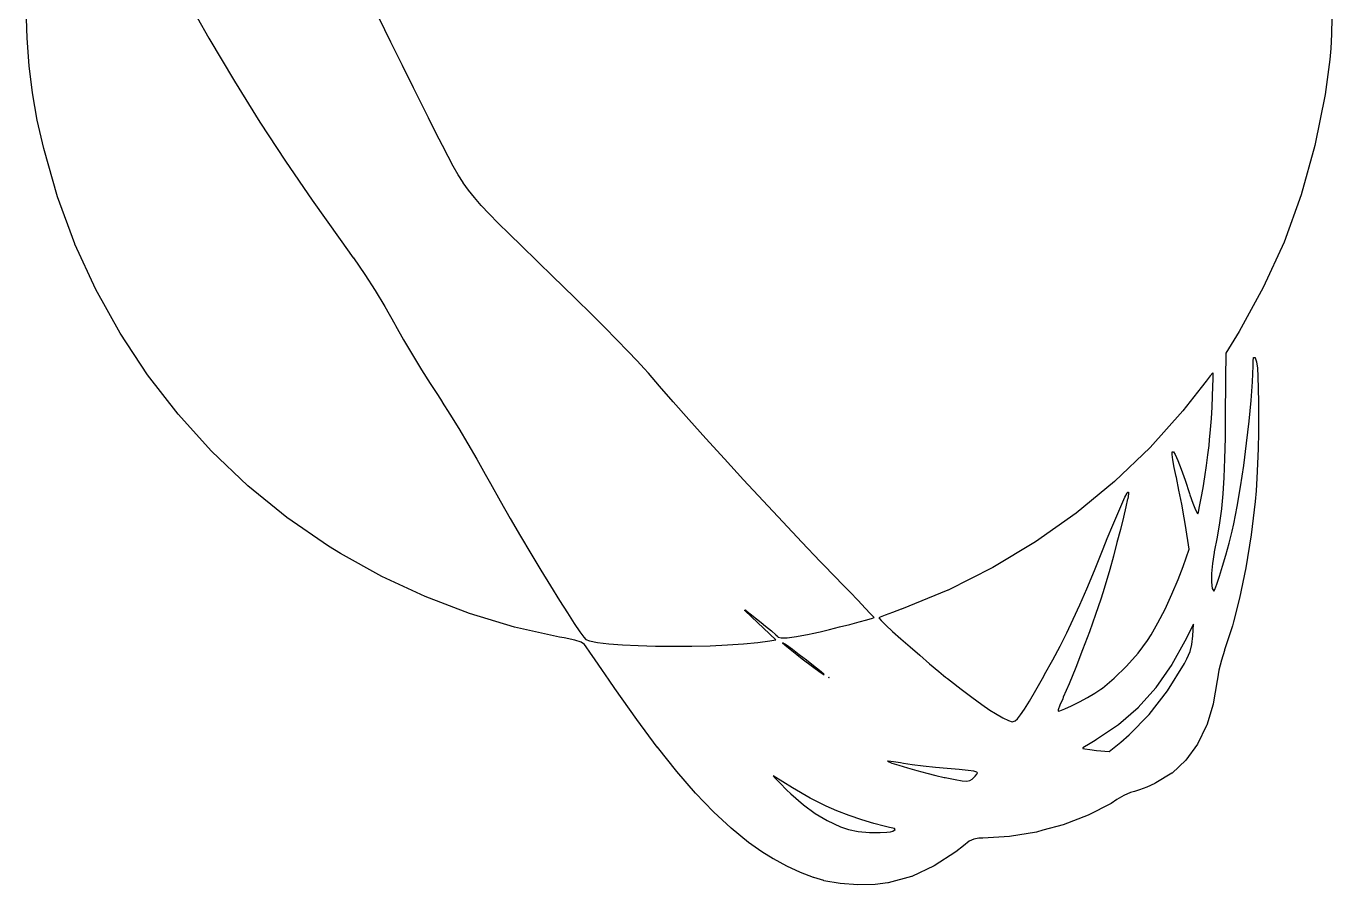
# Model space of a CAD drawing. Extents: x 43 to 190, y -73 to -53.
# Drawn here: x 118.33 to 131.49, y -73.33 to -64.68 of the extents above; entities that cross this region are included whole.
import ezdxf

# ---------------------------------------------------------------- set-up
doc = ezdxf.new("R2010")
doc.units = 0
doc.header["$MEASUREMENT"] = 0
doc.layers.add('BLACK', color=7, linetype='CONTINUOUS')

msp = doc.modelspace()

# ---------------------------------------------------------------- linework, layer by layer
at = {"layer": 'BLACK', "linetype": 'CONTINUOUS'}
for p, q in [((118.335, -64.797), (118.326, -64.4995)), ((120.049, -64.59), (120.169, -64.7981)), ((122.002, -64.838), (121.88, -64.5919)), ((131.487, -64.5953), (131.483, -64.7595)), ((118.335, -64.7972), (118.335, -64.797)), ((118.335, -64.7973), (118.335, -64.7972)), ((118.356, -65.0767), (118.335, -64.7973)), ((120.169, -64.7981), (120.428, -65.2328)), ((122.118, -65.0727), (122.002, -64.838)), ((122.002, -64.838), (122.002, -64.838)), ((122.002, -64.838), (122.002, -64.838)), ((131.483, -64.7596), (131.476, -64.9021)), ((131.483, -64.7595), (131.483, -64.7596)), ((131.483, -64.7596), (131.483, -64.7596)), ((131.467, -65.0142), (131.418, -65.3672)), ((131.476, -64.9023), (131.467, -65.0139)), ((131.467, -65.0139), (131.467, -65.0141)), ((131.467, -65.0141), (131.467, -65.0142)), ((131.476, -64.9021), (131.476, -64.9022)), ((131.476, -64.9022), (131.476, -64.9023)), ((118.356, -65.0769), (118.356, -65.0767)), ((118.356, -65.077), (118.356, -65.0769)), ((118.39, -65.3488), (118.356, -65.077)), ((122.231, -65.2987), (122.118, -65.0727)), ((122.118, -65.0727), (122.118, -65.0727)), ((122.118, -65.0727), (122.118, -65.0727)), ((120.428, -65.2328), (120.683, -65.6432)), ((118.391, -65.3489), (118.39, -65.3488)), ((118.391, -65.349), (118.391, -65.3489)), ((118.439, -65.6235), (118.391, -65.349)), ((122.296, -65.4267), (122.231, -65.2987)), ((122.231, -65.2987), (122.231, -65.2987)), ((122.231, -65.2987), (122.231, -65.2987)), ((131.418, -65.3675), (131.316, -65.8805)), ((131.418, -65.3672), (131.418, -65.3673)), ((131.418, -65.3673), (131.418, -65.3675)), ((122.383, -65.6011), (122.296, -65.4267)), ((118.439, -65.6236), (118.439, -65.6235)), ((118.439, -65.6237), (118.439, -65.6236)), ((118.503, -65.9086), (118.439, -65.6237)), ((120.683, -65.6432), (120.941, -66.0392)), ((122.457, -65.751), (122.383, -65.6011)), ((122.522, -65.8799), (122.457, -65.751)), ((122.457, -65.751), (122.457, -65.751)), ((122.457, -65.751), (122.457, -65.751)), ((118.503, -65.9087), (118.503, -65.9086)), ((118.503, -65.9088), (118.503, -65.9087)), ((118.642, -66.3975), (118.503, -65.9088)), ((122.579, -65.9912), (122.522, -65.8799)), ((122.522, -65.8799), (122.522, -65.8799)), ((122.522, -65.8799), (122.522, -65.8799)), ((131.316, -65.8809), (131.178, -66.3756)), ((131.316, -65.8805), (131.316, -65.8807)), ((131.316, -65.8807), (131.316, -65.8809)), ((120.941, -66.0392), (121.209, -66.4302)), ((122.579, -65.9913), (122.579, -65.9912)), ((122.579, -65.9912), (122.579, -65.9912)), ((122.631, -66.0884), (122.579, -65.9913)), ((122.631, -66.0885), (122.631, -66.0884)), ((122.681, -66.175), (122.631, -66.0885)), ((122.631, -66.0885), (122.631, -66.0885)), ((122.681, -66.1751), (122.681, -66.175)), ((122.681, -66.175), (122.681, -66.175)), ((122.732, -66.2543), (122.681, -66.1751)), ((122.732, -66.2544), (122.732, -66.2543)), ((122.732, -66.2545), (122.732, -66.2544)), ((122.785, -66.3299), (122.732, -66.2545)), ((122.785, -66.33), (122.785, -66.3299)), ((122.785, -66.3301), (122.785, -66.33)), ((122.845, -66.405), (122.785, -66.3301)), ((118.642, -66.3977), (118.642, -66.3975)), ((118.642, -66.3979), (118.642, -66.3977)), ((118.817, -66.8721), (118.642, -66.3979)), ((121.209, -66.4302), (121.492, -66.8261)), ((122.845, -66.4051), (122.845, -66.405)), ((122.845, -66.4052), (122.845, -66.4051)), ((122.913, -66.4832), (122.845, -66.4052)), ((131.178, -66.3759), (131.005, -66.8524)), ((131.178, -66.3756), (131.178, -66.3757)), ((131.178, -66.3757), (131.178, -66.3759)), ((122.913, -66.4833), (122.913, -66.4832)), ((122.913, -66.4834), (122.913, -66.4833)), ((122.992, -66.5679), (122.913, -66.4834)), ((122.992, -66.568), (122.992, -66.5679)), ((122.992, -66.5679), (122.992, -66.5679)), ((123.085, -66.6625), (122.992, -66.568)), ((123.194, -66.7704), (123.085, -66.6625)), ((123.085, -66.6625), (123.085, -66.6625)), ((123.085, -66.6625), (123.085, -66.6625)), ((121.492, -66.8261), (121.624, -67.0103)), ((123.322, -66.8951), (123.194, -66.7704)), ((123.194, -66.7704), (123.194, -66.7704)), ((123.194, -66.7704), (123.194, -66.7704)), ((131.005, -66.8528), (130.796, -67.3113)), ((131.005, -66.8524), (131.005, -66.8526)), ((131.005, -66.8526), (131.005, -66.8528)), ((118.817, -66.8722), (118.817, -66.8721)), ((118.817, -66.8724), (118.817, -66.8722)), ((119.028, -67.3302), (118.817, -66.8724)), ((123.472, -67.0401), (123.322, -66.8951)), ((123.322, -66.8951), (123.322, -66.8951)), ((123.322, -66.8951), (123.322, -66.8951)), ((121.624, -67.0103), (121.624, -67.0103)), ((121.624, -67.0103), (121.625, -67.0104)), ((121.625, -67.0104), (121.74, -67.1792)), ((123.646, -67.2087), (123.472, -67.0401)), ((121.74, -67.1792), (121.74, -67.1792)), ((121.74, -67.1792), (121.74, -67.1793)), ((121.74, -67.1793), (121.844, -67.3396)), ((123.646, -67.2088), (123.646, -67.2087)), ((123.727, -67.2878), (123.646, -67.2088)), ((119.028, -67.3303), (119.028, -67.3302)), ((119.028, -67.3305), (119.028, -67.3303)), ((119.273, -67.7699), (119.028, -67.3305)), ((121.844, -67.3396), (121.844, -67.3397)), ((121.844, -67.3397), (121.844, -67.3397)), ((121.844, -67.3397), (121.942, -67.5024)), ((123.874, -67.4313), (123.727, -67.2878)), ((130.796, -67.3116), (130.551, -67.7524)), ((130.796, -67.3113), (130.796, -67.3115)), ((130.796, -67.3115), (130.796, -67.3116)), ((121.942, -67.5024), (121.942, -67.5025)), ((121.942, -67.5025), (121.942, -67.5025)), ((121.942, -67.5025), (122.042, -67.6785)), ((124.017, -67.5732), (123.874, -67.4313)), ((124.154, -67.7097), (124.017, -67.5732)), ((124.017, -67.5732), (124.017, -67.5732)), ((119.273, -67.7701), (119.273, -67.7699)), ((119.273, -67.7703), (119.273, -67.7701)), ((119.55, -68.1894), (119.273, -67.7703)), ((122.042, -67.6785), (122.042, -67.6785)), ((122.042, -67.6785), (122.042, -67.6786)), ((122.042, -67.6786), (122.05, -67.6932)), ((122.05, -67.6932), (122.131, -67.8362)), ((124.28, -67.837), (124.154, -67.7097)), ((130.551, -67.7526), (130.418, -67.9719)), ((130.551, -67.7524), (130.551, -67.7525)), ((130.551, -67.7525), (130.551, -67.7526)), ((122.131, -67.8362), (122.22, -67.9883)), ((124.391, -67.9512), (124.28, -67.837)), ((122.22, -67.9883), (122.311, -68.1386)), ((124.485, -68.0486), (124.391, -67.9512)), ((124.391, -67.9512), (124.391, -67.9512)), ((130.418, -67.9719), (130.416, -68.2317)), ((130.695, -68.0497), (130.698, -68.0184)), ((130.698, -68.0176), (130.698, -68.0168)), ((130.698, -68.0168), (130.699, -68.0168)), ((130.698, -68.0184), (130.698, -68.0176)), ((130.699, -68.0154), (130.7, -68.0153)), ((130.699, -68.016), (130.699, -68.0154)), ((130.699, -68.0167), (130.699, -68.016)), ((130.699, -68.0168), (130.699, -68.0167)), ((130.7, -68.0148), (130.701, -68.0143)), ((130.7, -68.0153), (130.7, -68.0148)), ((130.7, -68.0153), (130.7, -68.0153)), ((130.701, -68.0143), (130.702, -68.0141)), ((130.701, -68.0143), (130.701, -68.0143)), ((130.701, -68.0143), (130.701, -68.0143)), ((130.702, -68.0141), (130.703, -68.0139)), ((130.703, -68.0139), (130.703, -68.0139)), ((130.703, -68.0139), (130.703, -68.0139)), ((130.703, -68.0139), (130.703, -68.0139)), ((130.703, -68.0139), (130.704, -68.014)), ((130.704, -68.014), (130.71, -68.0155)), ((130.71, -68.0155), (130.711, -68.0158)), ((130.711, -68.0158), (130.712, -68.016)), ((130.712, -68.016), (130.712, -68.0162)), ((130.712, -68.0162), (130.712, -68.0162)), ((130.712, -68.0162), (130.713, -68.0167)), ((130.713, -68.0167), (130.713, -68.0172)), ((130.713, -68.0172), (130.713, -68.0173)), ((130.713, -68.0173), (130.713, -68.0174)), ((130.713, -68.0174), (130.714, -68.0181)), ((130.714, -68.0181), (130.714, -68.0187)), ((130.714, -68.0187), (130.725, -68.049)), ((122.311, -68.1386), (122.397, -68.2758)), ((124.556, -68.1253), (124.485, -68.0486)), ((124.485, -68.0486), (124.485, -68.0486)), ((124.598, -68.1724), (124.556, -68.1253)), ((124.711, -68.3054), (124.598, -68.1724)), ((130.288, -68.1702), (130.261, -68.2009)), ((130.29, -68.1802), (130.288, -68.1702)), ((130.687, -68.2598), (130.694, -68.1007)), ((130.694, -68.1007), (130.695, -68.05)), ((130.695, -68.0498), (130.695, -68.0497)), ((130.695, -68.05), (130.695, -68.0498)), ((130.725, -68.049), (130.725, -68.0492)), ((130.725, -68.0492), (130.725, -68.0495)), ((130.725, -68.0495), (130.728, -68.0606)), ((130.728, -68.0606), (130.728, -68.061)), ((130.728, -68.061), (130.728, -68.0612)), ((130.728, -68.0612), (130.736, -68.12)), ((130.736, -68.12), (130.736, -68.1202)), ((130.736, -68.1202), (130.736, -68.1203)), ((130.736, -68.1203), (130.741, -68.2111)), ((119.55, -68.1895), (119.55, -68.1894)), ((119.55, -68.1897), (119.55, -68.1895)), ((119.858, -68.5867), (119.55, -68.1897)), ((122.397, -68.2758), (122.471, -68.3888)), ((124.711, -68.3055), (124.711, -68.3054)), ((124.848, -68.4628), (124.711, -68.3055)), ((124.711, -68.3055), (124.711, -68.3055)), ((130.22, -68.253), (130.169, -68.3194)), ((130.261, -68.2009), (130.22, -68.253)), ((130.288, -68.3093), (130.29, -68.2316)), ((130.29, -68.2316), (130.29, -68.1802)), ((130.416, -68.2317), (130.413, -68.6221)), ((130.416, -68.2317), (130.416, -68.2317)), ((130.673, -68.4488), (130.687, -68.2598)), ((130.741, -68.2111), (130.741, -68.2111)), ((130.741, -68.2111), (130.741, -68.2112)), ((130.741, -68.2112), (130.745, -68.3278)), ((122.471, -68.3888), (122.471, -68.3888)), ((122.471, -68.3888), (122.521, -68.4638)), ((130.169, -68.3194), (129.986, -68.5525)), ((130.169, -68.3194), (130.169, -68.3194)), ((130.169, -68.3194), (130.169, -68.3194)), ((130.279, -68.5153), (130.284, -68.4063)), ((130.284, -68.4063), (130.288, -68.3093)), ((130.745, -68.3278), (130.745, -68.3279)), ((130.745, -68.3279), (130.745, -68.3279)), ((130.745, -68.3279), (130.747, -68.4644)), ((122.521, -68.4638), (122.521, -68.4639)), ((122.521, -68.4639), (122.521, -68.4639)), ((122.521, -68.4639), (122.598, -68.5872)), ((125.005, -68.64), (124.848, -68.4628)), ((124.848, -68.4628), (124.848, -68.4628)), ((124.848, -68.4628), (124.848, -68.4628)), ((129.986, -68.5527), (129.657, -68.921)), ((129.986, -68.5525), (129.986, -68.5526)), ((129.986, -68.5526), (129.986, -68.5527)), ((130.272, -68.6296), (130.279, -68.5153)), ((130.279, -68.5153), (130.279, -68.5153)), ((130.653, -68.6585), (130.673, -68.4488)), ((130.747, -68.4644), (130.747, -68.4644)), ((130.747, -68.4644), (130.747, -68.4645)), ((130.747, -68.4645), (130.748, -68.6147)), ((119.858, -68.5868), (119.858, -68.5867)), ((119.858, -68.587), (119.858, -68.5868)), ((120.196, -68.9598), (119.858, -68.587)), ((122.598, -68.5872), (122.598, -68.5873)), ((122.598, -68.5873), (122.598, -68.5873)), ((122.598, -68.5873), (122.686, -68.7304)), ((125.178, -68.8327), (125.005, -68.64)), ((125.005, -68.64), (125.005, -68.64)), ((125.005, -68.64), (125.005, -68.64)), ((130.264, -68.7421), (130.272, -68.6296)), ((130.413, -68.6221), (130.41, -68.824)), ((130.413, -68.6221), (130.413, -68.6221)), ((130.413, -68.6221), (130.413, -68.6221)), ((130.628, -68.8794), (130.653, -68.6585)), ((130.748, -68.6147), (130.746, -68.7726)), ((130.748, -68.6147), (130.748, -68.6147)), ((130.748, -68.6147), (130.748, -68.6147)), ((122.686, -68.7304), (122.686, -68.7305)), ((122.686, -68.7305), (122.686, -68.7305)), ((122.686, -68.7305), (122.778, -68.8847)), ((130.255, -68.8458), (130.264, -68.7421)), ((130.264, -68.7421), (130.264, -68.7421)), ((130.41, -68.8241), (130.406, -69.0372)), ((130.41, -68.824), (130.41, -68.824)), ((130.41, -68.824), (130.41, -68.8241)), ((130.746, -68.7727), (130.743, -68.9321)), ((130.746, -68.7726), (130.746, -68.7726)), ((130.746, -68.7726), (130.746, -68.7727)), ((120.196, -68.9599), (120.196, -68.9598)), ((120.196, -68.9601), (120.196, -68.9599)), ((120.562, -69.3069), (120.196, -68.9601)), ((122.778, -68.8847), (122.778, -68.8847)), ((122.778, -68.8847), (122.778, -68.8847)), ((122.778, -68.8847), (122.868, -69.0411)), ((125.364, -69.0366), (125.178, -68.8327)), ((125.178, -68.8327), (125.178, -68.8327)), ((125.178, -68.8327), (125.178, -68.8327)), ((129.656, -68.9213), (129.297, -69.2652)), ((129.657, -68.921), (129.656, -68.9211)), ((129.656, -68.9211), (129.656, -68.9213)), ((130.238, -68.9961), (130.25, -68.9022)), ((130.25, -68.9022), (130.255, -68.8458)), ((130.598, -69.1025), (130.628, -68.8794)), ((130.743, -68.9322), (130.738, -69.0871)), ((130.743, -68.9321), (130.743, -68.9321)), ((130.743, -68.9321), (130.743, -68.9322)), ((122.868, -69.0411), (122.868, -69.0411)), ((122.868, -69.0411), (122.868, -69.0412)), ((122.868, -69.0412), (122.953, -69.1909)), ((125.557, -69.2472), (125.364, -69.0366)), ((125.364, -69.0366), (125.364, -69.0366)), ((125.364, -69.0366), (125.364, -69.0366)), ((129.876, -68.9703), (129.877, -68.9697)), ((129.877, -68.992), (129.876, -68.9703)), ((129.877, -68.9673), (129.878, -68.967)), ((129.877, -68.9676), (129.877, -68.9673)), ((129.877, -68.9681), (129.877, -68.9676)), ((129.877, -68.9686), (129.877, -68.9681)), ((129.877, -68.9689), (129.877, -68.9686)), ((129.877, -68.9692), (129.877, -68.9689)), ((129.877, -68.9697), (129.877, -68.9692)), ((129.877, -68.9923), (129.877, -68.992)), ((129.877, -68.9926), (129.877, -68.9923)), ((129.885, -69.0457), (129.877, -68.9926)), ((129.878, -68.9663), (129.879, -68.9661)), ((129.878, -68.9667), (129.878, -68.9663)), ((129.878, -68.967), (129.878, -68.9667)), ((129.879, -68.9657), (129.88, -68.9654)), ((129.879, -68.9659), (129.879, -68.9657)), ((129.879, -68.9661), (129.879, -68.9659)), ((129.88, -68.9654), (129.88, -68.9652)), ((129.88, -68.9652), (129.881, -68.9652)), ((129.88, -68.9654), (129.88, -68.9654)), ((129.881, -68.9652), (129.881, -68.9651)), ((129.881, -68.9651), (129.885, -68.9652)), ((129.885, -68.9652), (129.886, -68.9653)), ((129.885, -69.0458), (129.885, -69.0457)), ((129.885, -69.0457), (129.885, -69.0457)), ((129.899, -69.1226), (129.885, -69.0458)), ((129.886, -68.9653), (129.887, -68.9654)), ((129.887, -68.9654), (129.887, -68.9654)), ((129.887, -68.9654), (129.887, -68.9655)), ((129.887, -68.9655), (129.888, -68.9658)), ((129.888, -68.9658), (129.888, -68.9661)), ((129.888, -68.9661), (129.888, -68.9663)), ((129.888, -68.9663), (129.888, -68.9664)), ((129.888, -68.9664), (129.889, -68.9669)), ((129.889, -68.9669), (129.889, -68.9674)), ((129.889, -68.9674), (129.906, -68.9926)), ((129.906, -68.9926), (129.906, -68.993)), ((129.906, -68.993), (129.907, -68.9933)), ((129.907, -68.9933), (129.933, -69.0517)), ((129.933, -69.0517), (129.933, -69.0518)), ((129.933, -69.0518), (129.933, -69.0519)), ((129.933, -69.0519), (129.967, -69.1394)), ((130.224, -69.104), (130.238, -68.9961)), ((130.406, -69.0372), (130.398, -69.2227)), ((130.406, -69.0372), (130.406, -69.0372)), ((130.406, -69.0372), (130.406, -69.0372)), ((130.738, -69.0872), (130.732, -69.2316)), ((130.738, -69.0871), (130.738, -69.0872)), ((130.738, -69.0872), (130.738, -69.0872)), ((122.953, -69.1909), (122.953, -69.191)), ((122.953, -69.191), (122.953, -69.191)), ((122.953, -69.191), (123.006, -69.2864)), ((129.918, -69.2152), (129.899, -69.1226)), ((129.899, -69.1226), (129.899, -69.1226)), ((129.899, -69.1226), (129.899, -69.1226)), ((129.918, -69.2153), (129.918, -69.2152)), ((129.92, -69.2242), (129.918, -69.2153)), ((129.918, -69.2153), (129.918, -69.2153)), ((129.945, -69.3505), (129.92, -69.2242)), ((129.967, -69.1394), (129.967, -69.1395)), ((129.967, -69.1395), (129.967, -69.1396)), ((129.967, -69.1396), (130.007, -69.2525)), ((130.188, -69.3296), (130.206, -69.2178)), ((130.206, -69.2178), (130.224, -69.104)), ((130.398, -69.2228), (130.387, -69.3875)), ((130.398, -69.2227), (130.398, -69.2228)), ((130.398, -69.2228), (130.398, -69.2228)), ((130.566, -69.3183), (130.598, -69.1025)), ((120.562, -69.307), (120.562, -69.3069)), ((120.562, -69.3071), (120.562, -69.307)), ((120.955, -69.6259), (120.562, -69.3071)), ((123.006, -69.2864), (123.104, -69.4597)), ((125.557, -69.2473), (125.557, -69.2472)), ((125.557, -69.2472), (125.557, -69.2472)), ((125.754, -69.4603), (125.557, -69.2473)), ((129.297, -69.2654), (128.911, -69.583)), ((129.297, -69.2652), (129.297, -69.2653)), ((129.297, -69.2653), (129.297, -69.2654)), ((129.973, -69.4935), (129.945, -69.3505)), ((129.945, -69.3505), (129.945, -69.3505)), ((130.007, -69.2525), (130.007, -69.2526)), ((130.007, -69.2526), (130.007, -69.2526)), ((130.007, -69.2526), (130.052, -69.3871)), ((130.17, -69.4316), (130.188, -69.3296)), ((130.532, -69.5176), (130.566, -69.3183)), ((130.732, -69.2317), (130.725, -69.3594)), ((130.732, -69.2316), (130.732, -69.2316)), ((130.732, -69.2316), (130.732, -69.2317)), ((123.104, -69.4597), (123.104, -69.4597)), ((123.104, -69.4597), (123.206, -69.6371)), ((125.952, -69.6715), (125.754, -69.4603)), ((125.754, -69.4603), (125.754, -69.4603)), ((125.754, -69.4603), (125.754, -69.4603)), ((129.37, -69.4925), (129.401, -69.4222)), ((129.401, -69.422), (129.422, -69.381)), ((129.401, -69.4221), (129.401, -69.422)), ((129.401, -69.4222), (129.401, -69.4221)), ((129.428, -69.4396), (129.411, -69.5208)), ((129.422, -69.3804), (129.423, -69.3798)), ((129.422, -69.381), (129.422, -69.3804)), ((129.423, -69.3798), (129.43, -69.3721)), ((129.429, -69.4394), (129.428, -69.4395)), ((129.428, -69.4395), (129.428, -69.4396)), ((129.438, -69.3878), (129.429, -69.4394)), ((129.43, -69.3721), (129.431, -69.3715)), ((129.43, -69.3721), (129.43, -69.3721)), ((129.43, -69.3721), (129.43, -69.3721)), ((129.431, -69.3711), (129.432, -69.3708)), ((129.431, -69.3715), (129.431, -69.3711)), ((129.431, -69.3711), (129.431, -69.3711)), ((129.431, -69.3711), (129.431, -69.3711)), ((129.432, -69.3708), (129.433, -69.3706)), ((129.433, -69.3706), (129.433, -69.3706)), ((129.433, -69.3706), (129.433, -69.3706)), ((129.433, -69.3706), (129.434, -69.3706)), ((129.434, -69.3706), (129.435, -69.3707)), ((129.435, -69.3707), (129.435, -69.3707)), ((129.435, -69.3707), (129.435, -69.3707)), ((129.435, -69.3707), (129.435, -69.371)), ((129.435, -69.371), (129.436, -69.3714)), ((129.436, -69.3714), (129.436, -69.3714)), ((129.436, -69.3714), (129.436, -69.3714)), ((129.436, -69.3714), (129.437, -69.372)), ((129.437, -69.372), (129.438, -69.3726)), ((129.438, -69.3726), (129.438, -69.3726)), ((129.438, -69.3726), (129.438, -69.3726)), ((129.438, -69.3726), (129.438, -69.3734)), ((129.438, -69.3734), (129.438, -69.3741)), ((129.438, -69.3741), (129.438, -69.3742)), ((129.438, -69.3742), (129.438, -69.3742)), ((129.438, -69.3742), (129.438, -69.375)), ((129.438, -69.375), (129.438, -69.3759)), ((129.438, -69.3759), (129.438, -69.3759)), ((129.438, -69.3759), (129.438, -69.3759)), ((129.438, -69.3759), (129.438, -69.3873)), ((129.438, -69.3873), (129.438, -69.3876)), ((129.438, -69.3876), (129.438, -69.3878)), ((130.052, -69.3871), (130.052, -69.3871)), ((130.052, -69.3871), (130.052, -69.3871)), ((130.052, -69.3871), (130.056, -69.3982)), ((130.056, -69.3982), (130.086, -69.4833)), ((130.086, -69.4833), (130.112, -69.5489)), ((130.154, -69.5159), (130.17, -69.4316)), ((130.387, -69.3876), (130.373, -69.5382)), ((130.387, -69.3875), (130.387, -69.3875)), ((130.387, -69.3875), (130.387, -69.3876)), ((130.715, -69.4647), (130.673, -69.801)), ((130.725, -69.3595), (130.715, -69.4645)), ((130.715, -69.4645), (130.715, -69.4646)), ((130.715, -69.4646), (130.715, -69.4647)), ((130.725, -69.3594), (130.725, -69.3594)), ((130.725, -69.3594), (130.725, -69.3595)), ((128.911, -69.5832), (128.501, -69.8724)), ((128.911, -69.583), (128.911, -69.5831)), ((128.911, -69.5831), (128.911, -69.5832)), ((129.279, -69.7053), (129.328, -69.5883)), ((129.328, -69.5882), (129.369, -69.4925)), ((129.328, -69.5883), (129.328, -69.5882)), ((129.328, -69.5882), (129.328, -69.5882)), ((129.369, -69.4925), (129.369, -69.4925)), ((129.369, -69.4925), (129.37, -69.4925)), ((129.411, -69.5208), (129.386, -69.6252)), ((129.411, -69.5208), (129.411, -69.5208)), ((129.411, -69.5208), (129.411, -69.5208)), ((129.997, -69.632), (129.973, -69.4935)), ((130.112, -69.5489), (130.131, -69.5878)), ((130.131, -69.5878), (130.135, -69.591)), ((130.135, -69.591), (130.141, -69.5744)), ((130.141, -69.5744), (130.154, -69.5159)), ((130.373, -69.5384), (130.354, -69.6818)), ((130.373, -69.5382), (130.373, -69.5383)), ((130.373, -69.5383), (130.373, -69.5384)), ((130.498, -69.6911), (130.532, -69.5176)), ((120.955, -69.626), (120.955, -69.6259)), ((120.955, -69.6261), (120.955, -69.626)), ((121.373, -69.9151), (120.955, -69.6261)), ((123.206, -69.6371), (123.206, -69.6371)), ((123.206, -69.6371), (123.31, -69.8151)), ((126.145, -69.8763), (125.952, -69.6715)), ((125.952, -69.6715), (125.952, -69.6715)), ((125.952, -69.6715), (125.952, -69.6715)), ((129.223, -69.8399), (129.279, -69.7054)), ((129.279, -69.7054), (129.279, -69.7053)), ((129.279, -69.7053), (129.279, -69.7053)), ((129.355, -69.7467), (129.321, -69.8787)), ((129.386, -69.6253), (129.355, -69.7467)), ((129.355, -69.7467), (129.355, -69.7467)), ((129.355, -69.7467), (129.355, -69.7467)), ((129.386, -69.6252), (129.386, -69.6253)), ((129.386, -69.6253), (129.386, -69.6253)), ((130.01, -69.7078), (129.997, -69.632)), ((130.049, -69.9457), (130.01, -69.7078)), ((130.01, -69.7078), (130.01, -69.7078)), ((130.354, -69.682), (130.331, -69.825)), ((130.354, -69.6818), (130.354, -69.6819)), ((130.354, -69.6819), (130.354, -69.682)), ((130.481, -69.7639), (130.498, -69.6911)), ((123.31, -69.8151), (123.31, -69.8151)), ((123.31, -69.8151), (123.414, -69.9901)), ((126.33, -70.0704), (126.145, -69.8763)), ((126.145, -69.8763), (126.145, -69.8763)), ((126.145, -69.8763), (126.145, -69.8763)), ((128.5, -69.8726), (128.069, -70.1315)), ((128.501, -69.8725), (128.5, -69.8726)), ((128.501, -69.8724), (128.501, -69.8725)), ((129.181, -69.9433), (129.223, -69.8399)), ((129.223, -69.8399), (129.223, -69.8399)), ((129.223, -69.8399), (129.223, -69.8399)), ((129.321, -69.8788), (129.285, -70.0152)), ((129.321, -69.8787), (129.321, -69.8788)), ((129.321, -69.8788), (129.321, -69.8788)), ((130.331, -69.8252), (130.302, -69.9746)), ((130.331, -69.825), (130.331, -69.8251)), ((130.331, -69.8251), (130.331, -69.8252)), ((130.451, -69.8859), (130.481, -69.7639)), ((130.673, -69.8012), (130.619, -70.1336)), ((130.673, -69.801), (130.673, -69.8011)), ((130.673, -69.8011), (130.673, -69.8012)), ((121.373, -69.9152), (121.373, -69.9151)), ((121.373, -69.9151), (121.373, -69.9151)), ((121.495, -69.9908), (121.373, -69.9152)), ((121.495, -69.9909), (121.495, -69.9908)), ((121.495, -69.9908), (121.495, -69.9908)), ((121.911, -70.2219), (121.495, -69.9909)), ((123.414, -69.9901), (123.414, -69.9901)), ((123.414, -69.9901), (123.515, -70.1585)), ((129.093, -70.1596), (129.181, -69.9433)), ((129.285, -70.0152), (129.248, -70.1497)), ((129.285, -70.0152), (129.285, -70.0152)), ((129.285, -70.0152), (129.285, -70.0152)), ((129.989, -70.1194), (130.049, -69.9457)), ((130.301, -69.9789), (130.283, -70.0899)), ((130.302, -69.9746), (130.301, -69.9789)), ((130.302, -69.9746), (130.302, -69.9746)), ((130.302, -69.9746), (130.302, -69.9746)), ((130.386, -70.1189), (130.418, -70.0063)), ((130.418, -70.0063), (130.451, -69.8859)), ((126.503, -70.2495), (126.33, -70.0704)), ((126.33, -70.0704), (126.33, -70.0704)), ((126.33, -70.0704), (126.33, -70.0704)), ((128.068, -70.1316), (127.618, -70.3581)), ((128.069, -70.1315), (128.068, -70.1315)), ((128.068, -70.1315), (128.068, -70.1316)), ((129.938, -70.2533), (129.989, -70.1194)), ((130.283, -70.0899), (130.273, -70.1927)), ((130.355, -70.218), (130.386, -70.1189)), ((130.619, -70.1338), (130.556, -70.4406)), ((130.619, -70.1336), (130.619, -70.1337)), ((130.619, -70.1337), (130.619, -70.1338)), ((121.912, -70.222), (121.911, -70.2219)), ((121.911, -70.2219), (121.911, -70.2219)), ((122.347, -70.4241), (121.912, -70.222)), ((123.515, -70.1585), (123.515, -70.1585)), ((123.515, -70.1585), (123.611, -70.3169)), ((126.531, -70.2785), (126.503, -70.2495)), ((126.503, -70.2495), (126.503, -70.2495)), ((126.503, -70.2495), (126.503, -70.2495)), ((126.627, -70.3768), (126.531, -70.2785)), ((126.531, -70.2785), (126.531, -70.2785)), ((129.016, -70.3453), (129.093, -70.1596)), ((129.212, -70.276), (129.178, -70.3876)), ((129.248, -70.1497), (129.212, -70.2759)), ((129.212, -70.2759), (129.212, -70.2759)), ((129.212, -70.2759), (129.212, -70.276)), ((129.248, -70.1497), (129.248, -70.1497)), ((129.248, -70.1497), (129.248, -70.1497)), ((129.875, -70.4003), (129.938, -70.2533)), ((130.273, -70.1927), (130.273, -70.2794)), ((130.273, -70.2794), (130.282, -70.3419)), ((130.328, -70.2974), (130.355, -70.218)), ((123.611, -70.3169), (123.611, -70.3169)), ((123.611, -70.3169), (123.701, -70.4618)), ((126.713, -70.4651), (126.627, -70.3768)), ((126.627, -70.3768), (126.627, -70.3768)), ((127.617, -70.3583), (127.15, -70.5505)), ((127.618, -70.3581), (127.617, -70.3582)), ((127.617, -70.3582), (127.617, -70.3583)), ((128.946, -70.5074), (129.016, -70.3453)), ((129.178, -70.3877), (129.159, -70.4487)), ((129.178, -70.3876), (129.178, -70.3877)), ((129.178, -70.3877), (129.178, -70.3877)), ((129.805, -70.5491), (129.875, -70.4003)), ((130.282, -70.3419), (130.297, -70.3678)), ((130.297, -70.3678), (130.307, -70.3511)), ((130.307, -70.3511), (130.328, -70.2974)), ((122.347, -70.4242), (122.347, -70.4241)), ((122.347, -70.4241), (122.347, -70.4241)), ((122.795, -70.5948), (122.347, -70.4242)), ((123.701, -70.4618), (123.781, -70.5893)), ((126.784, -70.5395), (126.713, -70.4651)), ((126.713, -70.4651), (126.713, -70.4651)), ((126.838, -70.5962), (126.784, -70.5395)), ((128.88, -70.6529), (128.946, -70.5074)), ((129.159, -70.4487), (129.106, -70.6041)), ((129.159, -70.4487), (129.159, -70.4487)), ((129.159, -70.4487), (129.159, -70.4487)), ((130.556, -70.4408), (130.494, -70.6782)), ((130.556, -70.4406), (130.556, -70.4407)), ((130.556, -70.4407), (130.556, -70.4408)), ((122.795, -70.5949), (122.795, -70.5948)), ((122.795, -70.5948), (122.795, -70.5948)), ((123.249, -70.7316), (122.795, -70.5949)), ((123.781, -70.5893), (123.781, -70.5893)), ((123.781, -70.5893), (123.851, -70.6963)), ((125.57, -70.5622), (125.571, -70.5616)), ((125.57, -70.5624), (125.57, -70.5622)), ((125.57, -70.5626), (125.57, -70.5624)), ((125.57, -70.5633), (125.57, -70.5626)), ((125.57, -70.564), (125.57, -70.5633)), ((125.57, -70.5642), (125.57, -70.564)), ((125.57, -70.5644), (125.57, -70.5642)), ((125.571, -70.565), (125.57, -70.5644)), ((125.571, -70.5601), (125.572, -70.5596)), ((125.571, -70.5606), (125.571, -70.5601)), ((125.571, -70.5608), (125.571, -70.5606)), ((125.571, -70.561), (125.571, -70.5608)), ((125.571, -70.5616), (125.571, -70.561)), ((125.571, -70.5656), (125.571, -70.565)), ((125.571, -70.5658), (125.571, -70.5656)), ((125.571, -70.566), (125.571, -70.5658)), ((125.571, -70.5665), (125.571, -70.566)), ((125.572, -70.567), (125.571, -70.5665)), ((125.572, -70.5594), (125.573, -70.5591)), ((125.572, -70.5595), (125.572, -70.5594)), ((125.572, -70.5596), (125.572, -70.5595)), ((125.881, -70.8587), (125.572, -70.567)), ((125.573, -70.5591), (125.573, -70.5587)), ((125.573, -70.5587), (125.574, -70.5587)), ((125.574, -70.5585), (125.575, -70.5584)), ((125.574, -70.5586), (125.574, -70.5585)), ((125.574, -70.5587), (125.574, -70.5586)), ((125.575, -70.5584), (125.575, -70.5584)), ((125.575, -70.5584), (125.575, -70.5584)), ((125.575, -70.5584), (125.576, -70.5585)), ((125.576, -70.5585), (125.577, -70.5587)), ((125.577, -70.5587), (125.577, -70.5587)), ((125.577, -70.5587), (125.577, -70.5588)), ((125.577, -70.5588), (125.578, -70.5592)), ((125.578, -70.5592), (125.578, -70.5595)), ((125.578, -70.5595), (125.735, -70.6849)), ((126.722, -70.6793), (126.801, -70.658)), ((126.801, -70.658), (126.856, -70.642)), ((126.871, -70.6312), (126.838, -70.5962)), ((126.856, -70.642), (126.874, -70.6356)), ((126.874, -70.6356), (126.871, -70.6312)), ((126.934, -70.6321), (126.919, -70.6388)), ((126.919, -70.6388), (126.944, -70.6655)), ((126.984, -70.6125), (126.934, -70.6321)), ((126.944, -70.6655), (126.992, -70.7125)), ((127.057, -70.5849), (126.984, -70.6125)), ((127.146, -70.5522), (127.057, -70.5849)), ((127.057, -70.5849), (127.057, -70.5849)), ((127.15, -70.5505), (127.146, -70.5522)), ((127.146, -70.5522), (127.146, -70.5522)), ((127.15, -70.5505), (127.15, -70.5505)), ((127.15, -70.5505), (127.15, -70.5505)), ((128.815, -70.7888), (128.88, -70.6529)), ((129.106, -70.6042), (129.044, -70.7787)), ((129.106, -70.6041), (129.106, -70.6041)), ((129.106, -70.6041), (129.106, -70.6042)), ((129.734, -70.6888), (129.805, -70.5491)), ((123.249, -70.7317), (123.249, -70.7316)), ((123.249, -70.7316), (123.249, -70.7316)), ((123.702, -70.8318), (123.249, -70.7317)), ((123.851, -70.6963), (123.907, -70.7789)), ((123.907, -70.7789), (123.947, -70.8335)), ((125.735, -70.6849), (125.735, -70.6849)), ((125.735, -70.6849), (125.735, -70.6849)), ((125.735, -70.6849), (125.779, -70.7204)), ((125.779, -70.7204), (125.779, -70.7204)), ((125.779, -70.7204), (125.779, -70.7205)), ((125.779, -70.7205), (125.839, -70.7705)), ((125.839, -70.7705), (125.839, -70.7705)), ((125.839, -70.7705), (125.839, -70.7705)), ((125.839, -70.7705), (125.882, -70.8081)), ((126.09, -70.8263), (126.219, -70.802)), ((126.219, -70.802), (126.249, -70.7956)), ((126.249, -70.7956), (126.328, -70.7777)), ((126.328, -70.7777), (126.422, -70.7551)), ((126.422, -70.7551), (126.524, -70.7299)), ((126.422, -70.7551), (126.422, -70.7551)), ((126.524, -70.7299), (126.627, -70.7039)), ((126.524, -70.7299), (126.524, -70.7299)), ((126.627, -70.7039), (126.722, -70.6793)), ((126.722, -70.6793), (126.722, -70.6793)), ((126.992, -70.7125), (127.06, -70.775)), ((127.06, -70.775), (127.143, -70.8492)), ((128.747, -70.9221), (128.815, -70.7888)), ((129.044, -70.7788), (128.975, -70.961)), ((129.044, -70.7787), (129.044, -70.7788)), ((129.044, -70.7788), (129.044, -70.7788)), ((129.667, -70.8082), (129.734, -70.6888)), ((130.092, -70.7005), (130.004, -70.8741)), ((130.085, -70.8199), (130.092, -70.7005)), ((130.484, -70.7176), (130.406, -70.9591)), ((130.494, -70.6782), (130.484, -70.7173)), ((130.484, -70.7173), (130.484, -70.7174)), ((130.484, -70.7174), (130.484, -70.7176)), ((123.702, -70.8319), (123.702, -70.8318)), ((123.75, -70.8403), (123.702, -70.8319)), ((123.702, -70.8319), (123.702, -70.8319)), ((123.855, -70.8617), (123.75, -70.8403)), ((123.922, -70.8835), (123.855, -70.8617)), ((123.953, -70.9055), (123.922, -70.8835)), ((123.947, -70.8335), (123.969, -70.8561)), ((123.971, -70.9307), (123.953, -70.9055)), ((123.969, -70.8561), (124.003, -70.8686)), ((124.009, -70.9847), (123.971, -70.9307)), ((123.971, -70.9307), (123.971, -70.9307)), ((124.003, -70.8686), (124.085, -70.8853)), ((124.085, -70.8853), (124.199, -70.8991)), ((124.199, -70.8991), (124.337, -70.91)), ((124.337, -70.91), (124.496, -70.918)), ((124.496, -70.918), (124.669, -70.9229)), ((124.669, -70.9229), (124.851, -70.9247)), ((124.851, -70.9247), (125.036, -70.9234)), ((125.036, -70.9234), (125.22, -70.919)), ((125.22, -70.919), (125.395, -70.9114)), ((125.395, -70.9114), (125.558, -70.9006)), ((125.558, -70.9006), (125.702, -70.8865)), ((125.702, -70.8865), (125.823, -70.8691)), ((125.823, -70.8691), (125.881, -70.8587)), ((125.882, -70.8081), (125.882, -70.8082)), ((125.882, -70.8082), (125.882, -70.8083)), ((125.882, -70.8083), (125.902, -70.8272)), ((125.902, -70.8272), (125.902, -70.8273)), ((125.902, -70.8273), (125.902, -70.8274)), ((125.902, -70.8274), (125.906, -70.8316)), ((125.906, -70.8316), (125.936, -70.8405)), ((125.936, -70.8405), (125.997, -70.839)), ((125.99, -70.9148), (125.951, -70.889)), ((125.951, -70.889), (125.973, -70.9101)), ((125.973, -70.9101), (126.026, -70.9545)), ((126.049, -70.9576), (125.99, -70.9148)), ((125.997, -70.839), (126.09, -70.8263)), ((127.143, -70.8492), (127.236, -70.9308)), ((127.236, -70.9308), (127.236, -70.9308)), ((127.236, -70.9308), (127.333, -71.0157)), ((128.674, -71.0597), (128.747, -70.9221)), ((129.534, -70.9936), (129.629, -70.8673)), ((129.629, -70.8673), (129.667, -70.8082)), ((130.004, -70.8743), (129.873, -71.1074)), ((130.004, -70.8741), (130.004, -70.8742)), ((130.004, -70.8742), (130.004, -70.8743)), ((130.059, -70.9776), (130.076, -70.9067)), ((130.076, -70.9067), (130.085, -70.8199)), ((124.062, -71.0618), (124.009, -70.9847)), ((124.128, -71.1571), (124.062, -71.0618)), ((124.062, -71.0618), (124.062, -71.0618)), ((126.026, -70.9545), (126.093, -71.0081)), ((126.119, -71.0097), (126.049, -70.9576)), ((126.093, -71.0081), (126.147, -71.0494)), ((126.192, -71.0658), (126.119, -71.0097)), ((126.119, -71.0097), (126.119, -71.0097)), ((126.147, -71.0494), (126.147, -71.0494)), ((126.147, -71.0494), (126.253, -71.1293)), ((126.262, -71.1205), (126.192, -71.0658)), ((126.192, -71.0658), (126.192, -71.0658)), ((127.333, -71.0157), (127.333, -71.0157)), ((127.333, -71.0157), (127.432, -71.1)), ((128.592, -71.2089), (128.674, -71.0597)), ((128.975, -70.9611), (128.906, -71.1394)), ((128.975, -70.961), (128.975, -70.961)), ((128.975, -70.961), (128.975, -70.9611)), ((129.418, -71.1237), (129.534, -70.9936)), ((130.001, -71.0985), (130.026, -71.0519)), ((130.026, -71.0519), (130.059, -70.9776)), ((130.373, -71.0645), (130.348, -71.1663)), ((130.403, -70.9673), (130.373, -71.0645)), ((130.406, -70.9593), (130.403, -70.9673)), ((130.406, -70.9591), (130.406, -70.9592)), ((130.406, -70.9592), (130.406, -70.9593)), ((124.202, -71.2656), (124.128, -71.1571)), ((126.253, -71.1293), (126.329, -71.184)), ((126.322, -71.1687), (126.262, -71.1205)), ((126.365, -71.2048), (126.322, -71.1687)), ((126.329, -71.184), (126.37, -71.2107)), ((127.432, -71.1), (127.527, -71.1795)), ((127.527, -71.1795), (127.527, -71.1795)), ((127.527, -71.1795), (127.573, -71.2174)), ((128.906, -71.1395), (128.839, -71.3025)), ((128.906, -71.1394), (128.906, -71.1395)), ((128.906, -71.1395), (128.906, -71.1395)), ((129.294, -71.2451), (129.418, -71.1237)), ((129.873, -71.1078), (129.711, -71.3411)), ((129.83, -71.374), (130.001, -71.0985)), ((129.873, -71.1074), (129.873, -71.1076)), ((129.873, -71.1076), (129.873, -71.1078)), ((130.348, -71.1663), (130.334, -71.2522)), ((124.261, -71.3513), (124.202, -71.2656)), ((126.37, -71.2107), (126.365, -71.2048)), ((126.417, -71.2353), (126.414, -71.2382)), ((126.414, -71.2382), (126.417, -71.2412)), ((126.42, -71.2382), (126.417, -71.2353)), ((126.417, -71.2412), (126.42, -71.2382)), ((127.573, -71.2174), (127.573, -71.2174)), ((127.573, -71.2174), (127.594, -71.2344)), ((127.594, -71.2344), (127.594, -71.2344)), ((127.594, -71.2344), (127.613, -71.2501)), ((127.613, -71.2501), (127.643, -71.2738)), ((127.643, -71.2738), (127.749, -71.3565)), ((128.503, -71.3665), (128.583, -71.2248)), ((128.583, -71.2248), (128.592, -71.2089)), ((128.592, -71.2089), (128.592, -71.2089)), ((128.839, -71.3026), (128.78, -71.4388)), ((128.839, -71.3025), (128.839, -71.3026)), ((128.839, -71.3026), (128.839, -71.3026)), ((129.174, -71.3451), (129.294, -71.2451)), ((130.332, -71.2682), (130.292, -71.5059)), ((130.334, -71.2522), (130.332, -71.2679)), ((130.332, -71.2679), (130.332, -71.2681)), ((130.332, -71.2681), (130.332, -71.2682)), ((124.261, -71.3514), (124.261, -71.3513)), ((124.261, -71.3513), (124.261, -71.3513)), ((124.481, -71.6637), (124.261, -71.3514)), ((127.749, -71.3565), (127.858, -71.4388)), ((127.858, -71.4388), (127.959, -71.5123)), ((128.439, -71.4766), (128.503, -71.3665)), ((128.774, -71.4524), (128.746, -71.5171)), ((128.78, -71.4389), (128.774, -71.4524)), ((128.78, -71.4388), (128.78, -71.4389)), ((128.78, -71.4389), (128.78, -71.4389)), ((128.942, -71.4846), (129.023, -71.4407)), ((129.023, -71.4407), (129.097, -71.3969)), ((129.097, -71.3969), (129.158, -71.3571)), ((129.158, -71.3571), (129.174, -71.3451)), ((129.711, -71.3416), (129.533, -71.5428)), ((129.646, -71.6133), (129.83, -71.374)), ((129.711, -71.3411), (129.711, -71.3414)), ((129.711, -71.3414), (129.711, -71.3416)), ((127.959, -71.5123), (128.041, -71.5684)), ((128.041, -71.5684), (128.096, -71.6034)), ((128.35, -71.6168), (128.389, -71.5588)), ((128.389, -71.5588), (128.439, -71.4766)), ((128.729, -71.5641), (128.727, -71.5782)), ((128.727, -71.5782), (128.745, -71.5757)), ((128.746, -71.5171), (128.729, -71.5641)), ((128.745, -71.5757), (128.795, -71.5562)), ((128.795, -71.5562), (128.863, -71.5245)), ((128.863, -71.5245), (128.942, -71.4846)), ((129.533, -71.5433), (129.336, -71.7159)), ((129.533, -71.5428), (129.533, -71.543)), ((129.533, -71.543), (129.533, -71.5433)), ((130.292, -71.5066), (130.225, -71.7209)), ((130.292, -71.5059), (130.292, -71.5063)), ((130.292, -71.5063), (130.292, -71.5066)), ((124.481, -71.6638), (124.481, -71.6637)), ((124.688, -71.9416), (124.481, -71.6638)), ((124.481, -71.6638), (124.481, -71.6638)), ((128.096, -71.6034), (128.17, -71.6454)), ((128.17, -71.6454), (128.229, -71.6739)), ((128.229, -71.6739), (128.264, -71.6842)), ((128.264, -71.6842), (128.274, -71.6835)), ((128.274, -71.6835), (128.295, -71.6751)), ((128.295, -71.6751), (128.319, -71.6544)), ((128.319, -71.6544), (128.35, -71.6168)), ((129.335, -71.7163), (129.116, -71.8639)), ((129.336, -71.7161), (129.335, -71.7163)), ((129.336, -71.7159), (129.336, -71.7161)), ((129.445, -71.818), (129.646, -71.6133)), ((130.224, -71.7216), (130.132, -71.9103)), ((130.225, -71.7209), (130.224, -71.7213)), ((130.224, -71.7213), (130.224, -71.7216)), ((129.361, -71.8896), (129.445, -71.818)), ((124.688, -71.9417), (124.688, -71.9416)), ((124.689, -71.9417), (124.688, -71.9417)), ((124.885, -72.1875), (124.689, -71.9417)), ((128.978, -71.9488), (128.977, -71.952)), ((128.977, -71.952), (128.978, -71.9535)), ((128.995, -71.9363), (128.978, -71.9488)), ((128.978, -71.9535), (128.997, -71.9586)), ((129.034, -71.9125), (128.995, -71.9363)), ((128.997, -71.9586), (129.046, -71.966)), ((129.1, -71.8734), (129.034, -71.9125)), ((129.046, -71.966), (129.114, -71.9735)), ((129.116, -71.8641), (129.1, -71.8734)), ((129.114, -71.9735), (129.242, -71.9857)), ((129.116, -71.8639), (129.116, -71.864)), ((129.116, -71.864), (129.116, -71.8641)), ((129.242, -71.9857), (129.361, -71.8896)), ((130.131, -71.911), (130.015, -72.0717)), ((130.132, -71.9106), (130.131, -71.911)), ((130.132, -71.9103), (130.132, -71.9106)), ((127.009, -72.083), (127.009, -72.0835)), ((127.015, -72.083), (127.009, -72.083)), ((127.009, -72.0835), (127.053, -72.1007)), ((127.067, -72.0891), (127.015, -72.083)), ((127.053, -72.1007), (127.122, -72.1236)), ((127.138, -72.1001), (127.067, -72.0891)), ((127.169, -72.1053), (127.138, -72.1001)), ((127.256, -72.1186), (127.169, -72.1053)), ((127.169, -72.1053), (127.169, -72.1053)), ((127.169, -72.1053), (127.169, -72.1053)), ((127.256, -72.1187), (127.256, -72.1186)), ((127.256, -72.1186), (127.256, -72.1186)), ((127.369, -72.1328), (127.256, -72.1187)), ((130.014, -72.0724), (129.876, -72.2027)), ((130.015, -72.0721), (130.014, -72.0724)), ((130.015, -72.0717), (130.015, -72.0721)), ((124.885, -72.1876), (124.885, -72.1875)), ((125.072, -72.4039), (124.885, -72.1876)), ((124.885, -72.1876), (124.885, -72.1876)), ((126.05, -72.3507), (125.856, -72.23)), ((125.856, -72.23), (125.877, -72.2541)), ((127.122, -72.1236), (127.208, -72.1499)), ((127.208, -72.1499), (127.304, -72.1774)), ((127.304, -72.1774), (127.403, -72.204)), ((127.369, -72.1329), (127.369, -72.1328)), ((127.369, -72.1328), (127.369, -72.1328)), ((127.493, -72.1462), (127.369, -72.1329)), ((127.403, -72.204), (127.496, -72.2274)), ((127.609, -72.1568), (127.493, -72.1462)), ((127.493, -72.1462), (127.493, -72.1462)), ((127.493, -72.1462), (127.493, -72.1462)), ((127.496, -72.2274), (127.578, -72.2457)), ((127.578, -72.2457), (127.588, -72.2477)), ((127.588, -72.2477), (127.69, -72.2678)), ((127.732, -72.1668), (127.609, -72.1568)), ((127.609, -72.1568), (127.609, -72.1568)), ((127.609, -72.1568), (127.609, -72.1568)), ((127.82, -72.1751), (127.732, -72.1668)), ((127.877, -72.183), (127.82, -72.1751)), ((127.862, -72.2619), (127.887, -72.2376)), ((127.907, -72.1916), (127.877, -72.183)), ((127.887, -72.2376), (127.891, -72.2331)), ((127.891, -72.2331), (127.909, -72.2122)), ((127.914, -72.1999), (127.907, -72.1916)), ((127.909, -72.2122), (127.914, -72.1999)), ((129.875, -72.2035), (129.714, -72.3015)), ((129.876, -72.2027), (129.875, -72.2029)), ((129.875, -72.2029), (129.875, -72.2032)), ((129.875, -72.2032), (129.875, -72.2035)), ((129.876, -72.2027), (129.876, -72.2027)), ((125.877, -72.2541), (125.926, -72.3048)), ((125.926, -72.3048), (125.991, -72.3699)), ((125.991, -72.3699), (126.035, -72.4126)), ((126.051, -72.3508), (126.05, -72.3507)), ((126.05, -72.3507), (126.05, -72.3507)), ((126.23, -72.4534), (126.051, -72.3508)), ((127.69, -72.2678), (127.76, -72.2794)), ((127.76, -72.2794), (127.807, -72.2822)), ((127.807, -72.2822), (127.838, -72.2764)), ((127.838, -72.2764), (127.862, -72.2619)), ((129.548, -72.3704), (129.496, -72.3859)), ((129.622, -72.3423), (129.548, -72.3703)), ((129.548, -72.3703), (129.548, -72.3703)), ((129.548, -72.3703), (129.548, -72.3704)), ((129.702, -72.3073), (129.622, -72.3422)), ((129.622, -72.3422), (129.622, -72.3422)), ((129.622, -72.3422), (129.622, -72.3423)), ((129.714, -72.3018), (129.702, -72.3073)), ((129.702, -72.3073), (129.702, -72.3073)), ((129.702, -72.3073), (129.702, -72.3073)), ((129.714, -72.3015), (129.714, -72.3016)), ((129.714, -72.3016), (129.714, -72.3018)), ((125.073, -72.4039), (125.072, -72.4039)), ((125.073, -72.404), (125.073, -72.4039)), ((125.254, -72.5932), (125.073, -72.404)), ((126.035, -72.4126), (126.16, -72.5235)), ((126.23, -72.4535), (126.23, -72.4534)), ((126.382, -72.531), (126.23, -72.4535)), ((126.23, -72.4535), (126.23, -72.4535)), ((129.261, -72.507), (129.032, -72.6257)), ((129.321, -72.4693), (129.261, -72.5068)), ((129.261, -72.5068), (129.261, -72.5068)), ((129.261, -72.5068), (129.261, -72.507)), ((129.389, -72.4293), (129.321, -72.4693)), ((129.457, -72.3983), (129.389, -72.4293)), ((129.496, -72.3859), (129.457, -72.3983)), ((125.254, -72.5933), (125.254, -72.5932)), ((125.254, -72.5934), (125.254, -72.5933)), ((125.432, -72.7581), (125.254, -72.5934)), ((126.16, -72.5235), (126.278, -72.6105)), ((126.278, -72.6105), (126.399, -72.6811)), ((126.39, -72.5344), (126.382, -72.531)), ((126.382, -72.531), (126.382, -72.531)), ((126.382, -72.531), (126.382, -72.531)), ((126.39, -72.5345), (126.39, -72.5344)), ((126.497, -72.5806), (126.39, -72.5345)), ((126.39, -72.5345), (126.39, -72.5345)), ((126.498, -72.5807), (126.497, -72.5806)), ((126.497, -72.5806), (126.497, -72.5806)), ((126.621, -72.6278), (126.498, -72.5807)), ((126.621, -72.6279), (126.621, -72.6278)), ((126.621, -72.6278), (126.621, -72.6278)), ((126.749, -72.6722), (126.621, -72.6279)), ((129.031, -72.626), (128.778, -72.7229)), ((129.032, -72.6257), (129.031, -72.6258)), ((129.031, -72.6258), (129.031, -72.626)), ((125.432, -72.7582), (125.432, -72.7581)), ((125.432, -72.7583), (125.432, -72.7582)), ((125.607, -72.901), (125.432, -72.7583)), ((126.399, -72.6811), (126.534, -72.7427)), ((126.534, -72.7427), (126.616, -72.7715)), ((126.616, -72.7715), (126.712, -72.7908)), ((126.749, -72.6723), (126.749, -72.6722)), ((126.87, -72.7102), (126.749, -72.6723)), ((126.749, -72.6723), (126.749, -72.6723)), ((126.87, -72.7103), (126.87, -72.7102)), ((126.87, -72.7102), (126.87, -72.7102)), ((126.973, -72.7379), (126.87, -72.7103)), ((126.974, -72.738), (126.973, -72.7379)), ((126.973, -72.7379), (126.973, -72.7379)), ((127.028, -72.749), (126.974, -72.738)), ((127.078, -72.7617), (127.028, -72.749)), ((127.063, -72.7861), (127.085, -72.7719)), ((127.085, -72.7719), (127.078, -72.7617)), ((128.575, -72.7781), (128.51, -72.7956)), ((128.778, -72.7231), (128.575, -72.7781)), ((128.575, -72.7781), (128.575, -72.7781)), ((128.778, -72.7229), (128.778, -72.723)), ((128.778, -72.723), (128.778, -72.7231)), ((125.608, -72.9011), (125.607, -72.901)), ((125.608, -72.9012), (125.608, -72.9011)), ((125.74, -72.9957), (125.608, -72.9012)), ((126.712, -72.7908), (126.828, -72.7992)), ((126.828, -72.7992), (126.854, -72.7999)), ((126.854, -72.7999), (126.935, -72.8003)), ((126.935, -72.8003), (127, -72.7982)), ((127, -72.7982), (127.038, -72.7939)), ((127.038, -72.7939), (127.063, -72.7861)), ((127.831, -72.8892), (127.774, -72.9341)), ((127.877, -72.8663), (127.831, -72.8892)), ((127.93, -72.8579), (127.877, -72.8663)), ((127.968, -72.857), (127.93, -72.8579)), ((128.237, -72.8413), (127.968, -72.857)), ((127.968, -72.857), (127.968, -72.857)), ((127.968, -72.857), (127.968, -72.857)), ((128.51, -72.7958), (128.237, -72.8412)), ((128.237, -72.8412), (128.237, -72.8412)), ((128.237, -72.8412), (128.237, -72.8413)), ((128.51, -72.7956), (128.51, -72.7957)), ((128.51, -72.7957), (128.51, -72.7958)), ((125.74, -72.9958), (125.74, -72.9957)), ((125.741, -72.9959), (125.74, -72.9958)), ((125.857, -73.0672), (125.741, -72.9959)), ((127.698, -72.9948), (127.48, -73.1376)), ((127.774, -72.9341), (127.698, -72.9945)), ((127.698, -72.9945), (127.698, -72.9947)), ((127.698, -72.9947), (127.698, -72.9948)), ((125.857, -73.0673), (125.857, -73.0672)), ((125.858, -73.0674), (125.857, -73.0673)), ((125.992, -73.1381), (125.858, -73.0674)), ((125.992, -73.1382), (125.992, -73.1381)), ((125.992, -73.1381), (125.992, -73.1381)), ((126.132, -73.2023), (125.992, -73.1382)), ((127.48, -73.138), (127.252, -73.2422)), ((127.48, -73.1376), (127.48, -73.1378)), ((127.48, -73.1378), (127.48, -73.138)), ((126.132, -73.2024), (126.132, -73.2023)), ((126.263, -73.2541), (126.132, -73.2024)), ((126.132, -73.2024), (126.132, -73.2024)), ((126.264, -73.2542), (126.263, -73.2541)), ((126.264, -73.2543), (126.264, -73.2542)), ((126.367, -73.2857), (126.264, -73.2543)), ((126.367, -73.2858), (126.367, -73.2857)), ((126.367, -73.2857), (126.367, -73.2857)), ((126.532, -73.315), (126.367, -73.2858)), ((127.251, -73.2424), (127.014, -73.3078)), ((127.252, -73.2423), (127.251, -73.2424)), ((127.252, -73.2422), (127.252, -73.2423)), ((126.532, -73.3151), (126.532, -73.315)), ((126.532, -73.315), (126.532, -73.315)), ((126.71, -73.3281), (126.532, -73.3151)), ((126.884, -73.3243), (126.71, -73.3281)), ((126.71, -73.3281), (126.71, -73.328)), ((126.71, -73.328), (126.71, -73.3281)), ((126.885, -73.3242), (126.884, -73.3243)), ((127.013, -73.308), (126.885, -73.3242)), ((126.885, -73.3242), (126.885, -73.3242)), ((127.014, -73.3078), (127.013, -73.3079)), ((127.013, -73.3079), (127.013, -73.308))]:
    msp.add_line(p, q, dxfattribs=at)

doc.saveas('drawing.dxf')
